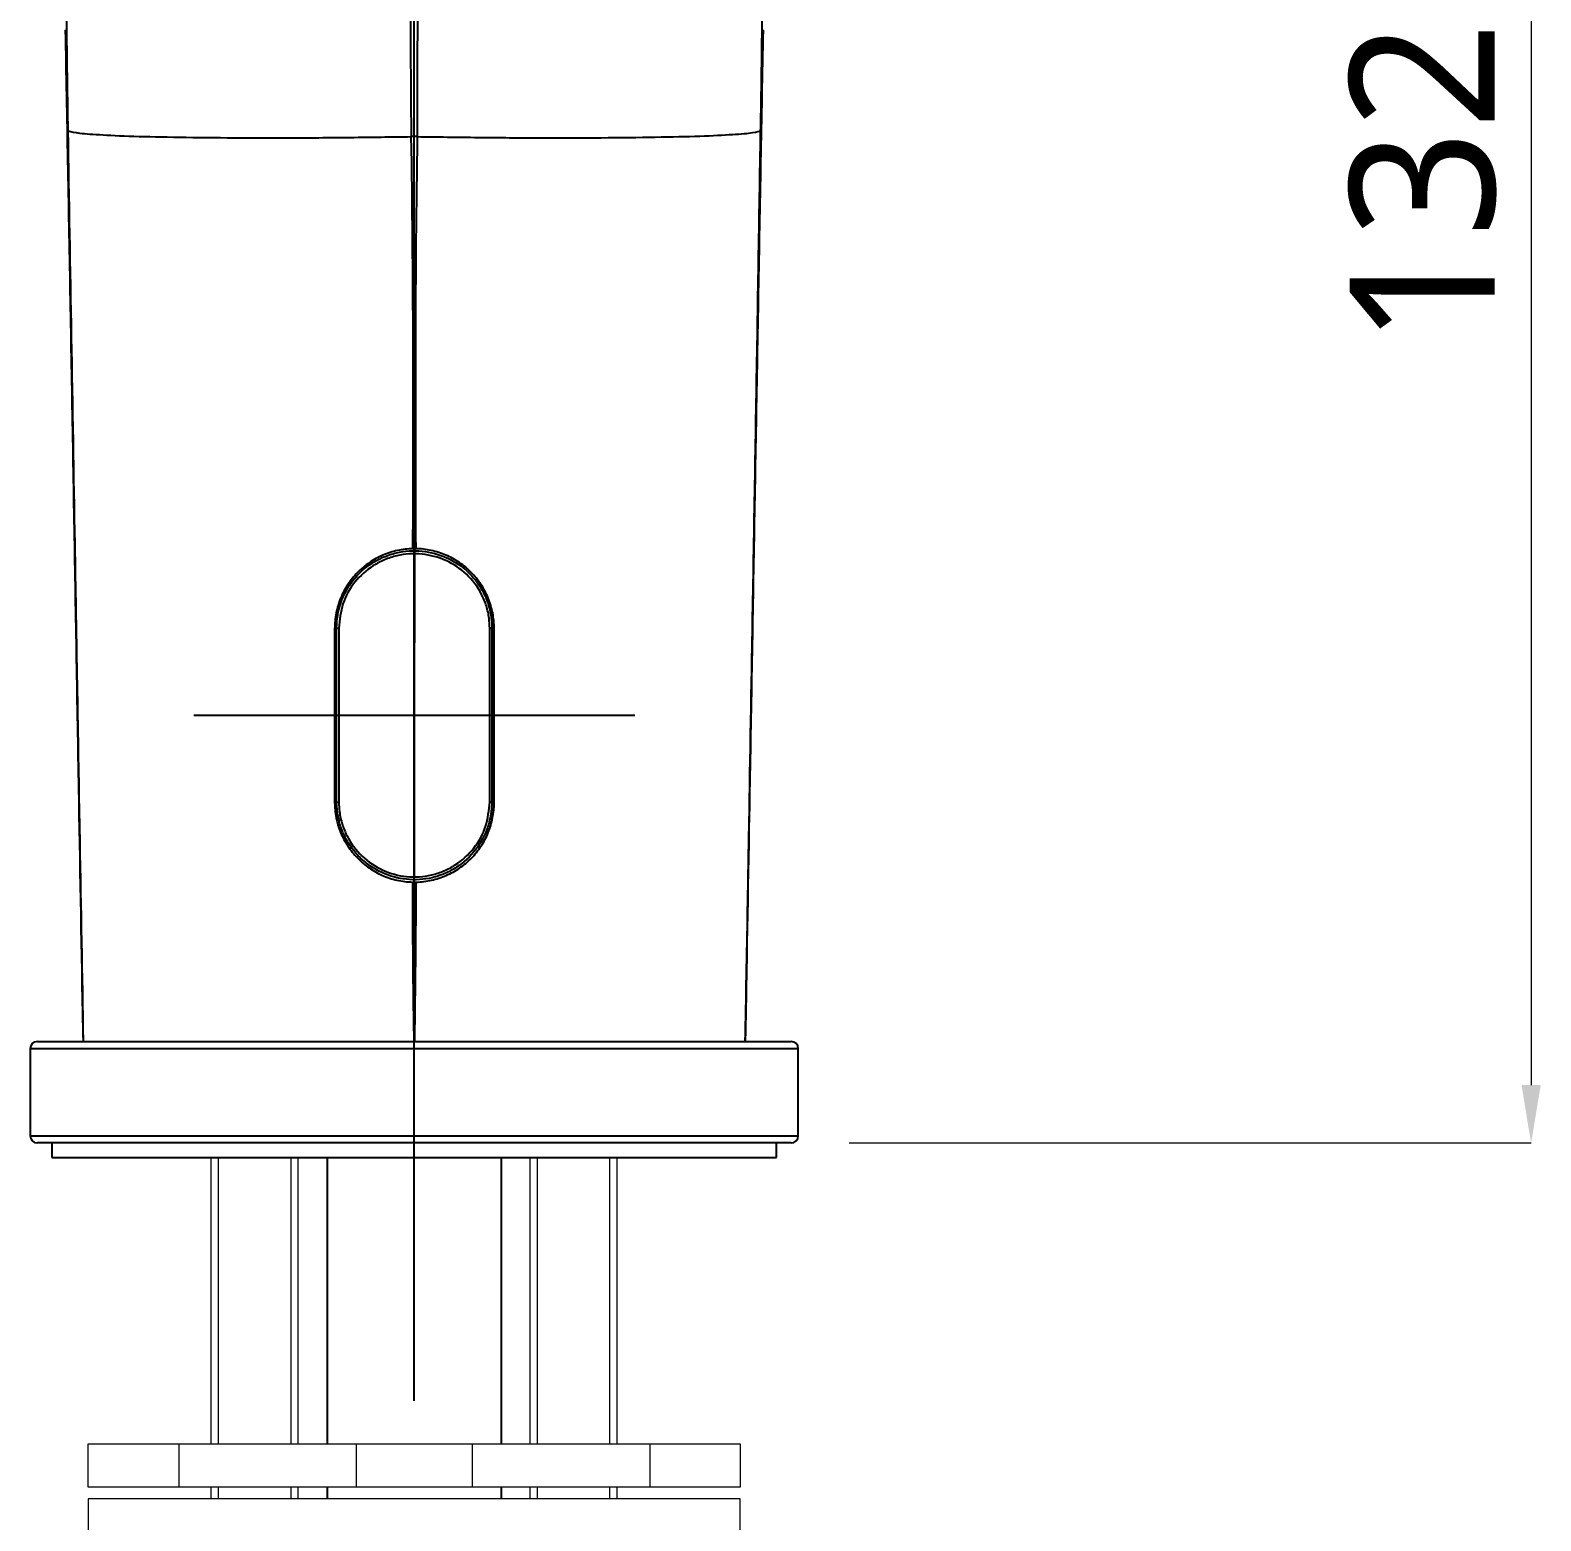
# Model space of a CAD drawing. Extents: x 0 to 868, y 0 to 636.
# Drawn here: x 508.8 to 613, y 297.9 to 400.7 of the extents above; entities that cross this region are included whole.
import ezdxf

# ---------------------------------------------------------------- set-up
doc = ezdxf.new("R2010")
doc.units = 0
doc.header["$LTSCALE"] = 10
doc.header["$MEASUREMENT"] = 0
doc.header["$PDMODE"] = 3
doc.header["$PDSIZE"] = -10
doc.linetypes.add('ACAD_ISO04W100', pattern=[30.5, 24, -3, 0.5, -3])
doc.layers.get('0').update_dxf_attribs({"linetype": 'CONTINUOUS'})
doc.layers.get('DEFPOINTS').update_dxf_attribs({"linetype": 'CONTINUOUS'})
doc.styles.add('Daelim Dimension', font='NanumGothic.ttf')
doc.dimstyles.new('DEFAULT', dxfattribs={"dimscale": 2, "dimtxt": 2, "dimasz": 2, "dimexe": 0, "dimexo": 2, "dimgap": 1, "dimtad": 1, "dimdec": 0, "dimzin": 9, "dimdsep": 46, "dimtxsty": 'Daelim Dimension', "dimcen": 0.5, "dimclrd": 5, "dimclre": 5, "dimclrt": 256, "dimadec": 1, "dimazin": 0, "dimtfac": 1, "dimtdec": 0, "dimtix": 1, "dimtmove": 0, "dimatfit": 3, "dimfxl": 1, "dimtolj": 1, "dimtzin": 1, "dimlwd": 9, "dimlwe": 9, "dimarcsym": 0})

# ---------------------------------------------------------------- blocks, each defined once
blk = doc.blocks.new('*D2')
at = {"color": 5, "lineweight": 9, "transparency": 16777216}
for p, q in [((539.15, 456.35), (612.34, 456.35)), ((612.34, 452.35), (612.34, 327.95)), ((565.28, 323.95), (612.34, 323.95))]:
    blk.add_line(p, q, dxfattribs=at)
at = {"color": 5, "transparency": 16777216}
for points in [[(611.68, 452.35), (613.01, 452.35), (612.34, 456.35)], [(611.68, 327.95), (613.01, 327.95), (612.34, 323.95)]]:
    blk.add_solid(points, dxfattribs=at)
at = {"layer": 'DEFPOINTS', "color": 0, "transparency": 16777216}
for p in [(535.15, 456.35), (561.28, 323.95), (612.34, 323.95)]:
    blk.add_point(p, dxfattribs=at)
at = {"color": 7, "transparency": 16777216, "insert": (604.89, 390.15), "char_height": 10, "attachment_point": 5, "rotation": 90, "style": 'Daelim Dimension'}
blk.add_mtext('\\A1;132', dxfattribs=at)

msp = doc.modelspace()

# ---------------------------------------------------------------- linework, layer by layer
at = {"color": 1, "linetype": 'ACAD_ISO04W100'}
for p, q in [((535.28, 306.15), (535.28, 469.48)), ((535.28, 306.15), (535.28, 469.48)), ((550.49, 353.45), (520.08, 353.45))]:
    msp.add_line(p, q, dxfattribs=at)
for p, q in [((535.49, 393.38), (535.08, 393.38)), ((535.29, 374.6), (535.28, 342.3)), ((529.88, 359.64), (529.88, 347.64)), ((529.92, 359.48), (529.88, 359.64)), ((540.64, 359.48), (540.68, 359.64)), ((540.68, 347.64), (540.68, 359.64)), ((529.92, 347.48), (529.92, 359.48)), ((530.08, 359.47), (530.08, 347.48)), ((540.49, 347.48), (540.49, 359.47)), ((540.64, 359.48), (540.64, 347.48)), ((529.92, 347.48), (529.88, 347.64)), ((540.64, 347.48), (540.68, 347.64)), ((530.06, 346.3), (530.09, 346.14)), ((540.47, 346.14), (540.51, 346.3)), ((561.78, 330.45), (508.78, 330.45)), ((508.78, 330.45), (508.78, 324.45)), ((509.28, 330.95), (561.28, 330.95)), ((561.78, 324.45), (561.78, 330.45)), ((508.78, 324.45), (535.29, 324.45)), ((535.29, 324.45), (561.78, 324.45)), ((535.29, 323.95), (509.28, 323.95)), ((510.28, 323.95), (510.28, 322.95)), ((561.28, 323.95), (535.29, 323.95)), ((560.28, 322.95), (560.28, 323.95)), ((510.28, 322.95), (560.28, 322.95)), ((529.28, 322.95), (529.28, 303.2)), ((541.28, 322.95), (541.28, 303.2)), ((529.28, 300.2), (529.28, 299.39)), ((541.28, 300.2), (541.28, 299.39))]:
    msp.add_line(p, q)
at = {"color": 7, "linetype": 'Continuous', "lineweight": 15}
for p, q in [((521.28, 303.2), (521.28, 322.95)), ((521.78, 303.2), (521.78, 322.95)), ((526.78, 303.2), (526.78, 322.95)), ((527.28, 303.2), (527.28, 322.95)), ((543.28, 303.2), (543.28, 322.95)), ((543.78, 303.2), (543.78, 322.95)), ((548.78, 303.2), (548.78, 322.95)), ((549.28, 303.2), (549.28, 322.95)), ((519.03, 303.2), (519.03, 300.2)), ((531.28, 303.2), (531.28, 300.2)), ((539.28, 303.2), (539.28, 300.2)), ((551.53, 303.2), (551.53, 300.2)), ((521.28, 299.39), (521.28, 300.2)), ((521.78, 299.39), (521.78, 300.2)), ((526.78, 299.39), (526.78, 300.2)), ((527.28, 299.39), (527.28, 300.2)), ((543.28, 299.39), (543.28, 300.2)), ((543.78, 299.39), (543.78, 300.2)), ((548.78, 299.39), (548.78, 300.2)), ((549.28, 299.39), (549.28, 300.2)), ((557.78, 299.39), (512.78, 299.39)), ((512.78, 299.39), (512.78, 296.39)), ((557.78, 296.39), (557.78, 299.39))]:
    msp.add_line(p, q, dxfattribs=at)
for points in [[(529.88, 347.64), (529.97, 346.71), (530.06, 346.3)], [(540.51, 346.3), (540.6, 346.71), (540.68, 347.64)]]:
    msp.add_lwpolyline(points)
msp.add_lwpolyline([(512.78, 303.2), (557.78, 303.2), (557.78, 300.2), (512.78, 300.2)], close=True, dxfattribs=at)
for centre, radius, start, end in [((1071.2, 396.23), 535.72, 177.9267, 180.3056), ((535.29, 359.45), 5.5, 89.1133, 91.1213), ((535.29, 359.64), 5.39, 0.0022, 37.8726), ((535.28, 359.64), 5.39, 155.8927, 179.9996), ((530.05, 360.51), 1.04, 263.2283, 271.7841), ((540.52, 360.51), 1.04, 268.2159, 276.7717), ((530.05, 348.51), 1.04, 263.2312, 271.7825), ((540.52, 348.51), 1.04, 268.2175, 276.7688), ((535.29, 347.45), 5.5, 268.4814, 271.2839), ((509.28, 330.45), 0.5, 90, 180), ((561.28, 330.45), 0.5, 0, 90), ((509.28, 324.45), 0.5, 180, 270), ((561.28, 324.45), 0.5, 270, 0)]:
    msp.add_arc(centre, radius, start, end)
for points, knots in [([(511.4, 393.79), (511.4, 394.05), (511.39, 394.55), (511.38, 395.3), (511.37, 396.05), (511.36, 396.8), (511.35, 397.54), (511.34, 398.28), (511.33, 399.02), (511.32, 399.75), (511.31, 400.48), (511.31, 401.2), (511.3, 401.92), (511.29, 402.64), (511.29, 403.35), (511.28, 404.06), (511.27, 404.76), (511.27, 405.46), (511.26, 406.16), (511.26, 406.85), (511.26, 407.54), (511.25, 408.23), (511.25, 408.91), (511.25, 409.59), (511.25, 410.26), (511.25, 410.93), (511.25, 411.6), (511.25, 413.48), (511.25, 416.5), (511.29, 420.48), (511.34, 424.21), (511.41, 427.24), (511.47, 429.66), (511.54, 431.54), (511.61, 433.25), (511.7, 434.79), (511.79, 436.16), (511.9, 437.54), (512.04, 438.78), (512.17, 439.5), (512.27, 439.83), (512.34, 439.99), (512.41, 440.1), (512.49, 440.17), (512.54, 440.18), (512.57, 440.19)], [0, 0, 0, 0, 0.01003, 0.020016, 0.02996, 0.039863, 0.049729, 0.059558, 0.069353, 0.079115, 0.088848, 0.098552, 0.108231, 0.117885, 0.127518, 0.137131, 0.146726, 0.156306, 0.165873, 0.175429, 0.184976, 0.194516, 0.204052, 0.213586, 0.223119, 0.232655, 0.242195, 0.251742, 0.314079, 0.37631, 0.4391, 0.503098, 0.544444, 0.585649, 0.626901, 0.668389, 0.710296, 0.752804, 0.815525, 0.876723, 0.899003, 0.922449, 0.947086, 0.97293, 1, 1, 1, 1]), ([(558, 440.19), (558.01, 440.18), (558.04, 440.18), (558.08, 440.17), (558.11, 440.14), (558.15, 440.11), (558.18, 440.07), (558.21, 440.02), (558.24, 439.95), (558.27, 439.88), (558.3, 439.8), (558.33, 439.71), (558.39, 439.51), (558.47, 439.1), (558.58, 438.33), (558.69, 437.27), (558.8, 435.91), (558.9, 434.21), (559, 432.26), (559.08, 430.06), (559.15, 427.73), (559.2, 425.35), (559.25, 422.95), (559.28, 420.45), (559.3, 417.83), (559.32, 415.1), (559.32, 412.78), (559.32, 410.93), (559.32, 409.59), (559.31, 408.23), (559.31, 406.85), (559.3, 405.46), (559.29, 404.06), (559.28, 402.64), (559.26, 401.2), (559.25, 399.75), (559.23, 398.28), (559.21, 396.8), (559.19, 395.3), (559.17, 394.3), (559.16, 393.79)], [0, 0, 0, 0, 0.012432, 0.024614, 0.036547, 0.048234, 0.059675, 0.070872, 0.081827, 0.092543, 0.10302, 0.113262, 0.123271, 0.163963, 0.205209, 0.247209, 0.298127, 0.348235, 0.397847, 0.447285, 0.496875, 0.539703, 0.581905, 0.623668, 0.665186, 0.706657, 0.748278, 0.767361, 0.786427, 0.805493, 0.824578, 0.843698, 0.862872, 0.882116, 0.901448, 0.920884, 0.940441, 0.960135, 0.979983, 1, 1, 1, 1]), ([(534.74, 415.63), (534.74, 415.61), (534.75, 415.35), (534.78, 414.76), (534.81, 414.02), (534.83, 413.38), (534.85, 412.95), (534.86, 412.54), (534.87, 412.15), (534.88, 411.79), (534.89, 411.45), (534.89, 411.2), (534.9, 410.96), (534.91, 410.63), (534.92, 410.14), (534.93, 409.51), (534.95, 408.78), (534.96, 407.95), (534.98, 407.13), (534.99, 406.39), (535, 405.81), (535.01, 405.31), (535.01, 404.9), (535.02, 404.5), (535.02, 404.11), (535.02, 403.73), (535.02, 403.37), (535.02, 402.38), (535.02, 400.81), (535.03, 398.73), (535.04, 396.93), (535.05, 395.46), (535.06, 394.31), (535.08, 393.65), (535.08, 393.38)], [0, 0, 0, 0, 0.006062, 0.0634202, 0.1283938, 0.1558191, 0.1813554, 0.2050029, 0.2267615, 0.2466314, 0.2646125, 0.2807046, 0.285879, 0.3029179, 0.3310899, 0.3593848, 0.3938858, 0.4345927, 0.47351, 0.5025054, 0.5300526, 0.547789, 0.5648688, 0.581292, 0.5970586, 0.6121685, 0.6266218, 0.6404184, 0.7307151, 0.8088682, 0.8748749, 0.9287331, 0.9704413, 1, 1, 1, 1]), ([(511.2, 400.72), (511.31, 394.71), (511.53, 382.68), (511.84, 364.63), (512.13, 347.39), (512.33, 336.16), (512.43, 330.95)], [0, 0, 0, 0, 0.258451, 0.517139, 0.776068, 1, 1, 1, 1]), ([(511.22, 400.74), (511.34, 394.04), (511.58, 380.64), (511.9, 361.97), (512.19, 345.41), (512.36, 335.55), (512.44, 330.95)], [0, 0, 0, 0, 0.288001, 0.576058, 0.802378, 1, 1, 1, 1]), ([(558.12, 330.95), (558.23, 336.98), (558.46, 349.72), (558.77, 367.72), (559.06, 384.95), (559.25, 395.47), (559.35, 400.74)], [0, 0, 0, 0, 0.259341, 0.547397, 0.773718, 1, 1, 1, 1]), ([(558.14, 330.95), (558.23, 336.15), (558.43, 347.36), (558.73, 364.59), (559.04, 382.65), (559.26, 394.7), (559.37, 400.72)], [0, 0, 0, 0, 0.223394, 0.48209, 0.741008, 1, 1, 1, 1]), ([(512.45, 330.95), (512.36, 336.34), (512.17, 347.77), (511.9, 363.97), (511.64, 379.53), (511.48, 389.04), (511.4, 393.79)], [0, 0, 0, 0, 0.257065, 0.545999, 0.773013, 1, 1, 1, 1]), ([(511.4, 393.79), (511.46, 393.75), (511.64, 393.7), (512.27, 393.61), (512.73, 393.57), (513.94, 393.49), (514.7, 393.45), (516.49, 393.39), (517.52, 393.37), (519.81, 393.33), (521.07, 393.31), (523.73, 393.3), (525.13, 393.29), (527.98, 393.3), (529.43, 393.31), (532.3, 393.34), (533.71, 393.36), (535.08, 393.38)], [0, 0, 0, 0, 0.125, 0.125, 0.25, 0.25, 0.375, 0.375, 0.5, 0.5, 0.625, 0.625, 0.75, 0.75, 0.875, 0.875, 1, 1, 1, 1]), ([(535.49, 393.38), (536.85, 393.36), (538.27, 393.34), (541.14, 393.31), (542.59, 393.3), (545.44, 393.29), (546.84, 393.3), (549.5, 393.31), (550.75, 393.33), (553.05, 393.37), (554.08, 393.39), (555.87, 393.45), (556.63, 393.49), (557.84, 393.57), (558.3, 393.61), (558.93, 393.7), (559.11, 393.75), (559.16, 393.79)], [0, 0, 0, 0, 0.125, 0.125, 0.25, 0.25, 0.375, 0.375, 0.5, 0.5, 0.625, 0.625, 0.75, 0.75, 0.875, 0.875, 1, 1, 1, 1]), ([(559.16, 393.79), (559.06, 387.74), (558.87, 375.64), (558.58, 358.78), (558.33, 343.88), (558.19, 335.04), (558.12, 330.95)], [0, 0, 0, 0, 0.288896, 0.577832, 0.804845, 1, 1, 1, 1]), ([(535.19, 364.95), (534.83, 364.94), (534.47, 364.9), (533.95, 364.79), (533.78, 364.74), (533.44, 364.63), (533.27, 364.57), (532.78, 364.36), (532.47, 364.19), (531.89, 363.78), (531.61, 363.55), (531.12, 363.05), (530.9, 362.78), (530.51, 362.18), (530.34, 361.87), (530.07, 361.21), (529.97, 360.87), (529.83, 360.17), (529.79, 359.81), (529.79, 359.45)], [0, 0, 0, 0, 0.125, 0.125, 0.1875, 0.1875, 0.25, 0.25, 0.375, 0.375, 0.5, 0.5, 0.625, 0.625, 0.75, 0.75, 0.875, 0.875, 1, 1, 1, 1]), ([(529.92, 359.48), (529.94, 359.77), (529.97, 360.36), (530.27, 361.51), (530.98, 362.83), (532.1, 363.84), (533.17, 364.4), (534.04, 364.69), (534.93, 364.82), (536.12, 364.8), (537.58, 364.4), (538.82, 363.57), (539.61, 362.67), (540.09, 361.91), (540.43, 361.06), (540.61, 360.24), (540.63, 359.71), (540.64, 359.48)], [0, 0, 0, 0, 0.05276, 0.105523, 0.210577, 0.317388, 0.371649, 0.425904, 0.479309, 0.532712, 0.637238, 0.74254, 0.796514, 0.850485, 0.904601, 0.958712, 1, 1, 1, 1]), ([(540.79, 359.45), (540.79, 359.81), (540.76, 360.17), (540.66, 360.69), (540.61, 360.86), (540.51, 361.21), (540.45, 361.38), (540.25, 361.87), (540.08, 362.18), (539.69, 362.77), (539.46, 363.06), (538.97, 363.56), (538.7, 363.79), (538.26, 364.09), (538.1, 364.18), (537.79, 364.36), (537.63, 364.43), (537.14, 364.64), (536.8, 364.75), (536.1, 364.9), (535.74, 364.95), (535.38, 364.95)], [0, 0, 0, 0, 0.125, 0.125, 0.1875, 0.1875, 0.25, 0.25, 0.375, 0.375, 0.5, 0.5, 0.625, 0.625, 0.6875, 0.6875, 0.75, 0.75, 0.875, 0.875, 1, 1, 1, 1]), ([(540.49, 359.47), (540.48, 359.69), (540.46, 360.21), (540.28, 361), (539.84, 362.08), (538.95, 363.25), (537.51, 364.21), (535.82, 364.67), (534.35, 364.57), (533.23, 364.21), (532.19, 363.67), (531.12, 362.7), (530.25, 361.18), (530.13, 360.04), (530.08, 359.47)], [0, 0, 0, 0, 0.041146, 0.095122, 0.149105, 0.256684, 0.362292, 0.467313, 0.574287, 0.628765, 0.683247, 0.790247, 0.895185, 1, 1, 1, 1]), ([(529.79, 347.45), (529.79, 347.09), (529.83, 346.74), (529.93, 346.22), (529.97, 346.05), (530.07, 345.71), (530.13, 345.54), (530.33, 345.05), (530.5, 344.74), (530.88, 344.15), (531.11, 343.87), (531.6, 343.36), (531.87, 343.14), (532.45, 342.73), (532.76, 342.56), (533.41, 342.27), (533.74, 342.16), (534.44, 342.01), (534.79, 341.96), (535.15, 341.95)], [0, 0, 0, 0, 0.125, 0.125, 0.1875, 0.1875, 0.25, 0.25, 0.375, 0.375, 0.5, 0.5, 0.625, 0.625, 0.75, 0.75, 0.875, 0.875, 1, 1, 1, 1]), ([(540.64, 347.48), (540.63, 347.19), (540.6, 346.6), (540.3, 345.45), (539.58, 344.11), (538.47, 343.09), (537.4, 342.52), (536.54, 342.23), (535.64, 342.1), (534.45, 342.12), (532.99, 342.52), (531.76, 343.37), (530.96, 344.27), (530.49, 345.04), (530.14, 345.89), (529.95, 346.71), (529.93, 347.25), (529.92, 347.48)], [0, 0, 0, 0, 0.051999, 0.105526, 0.210577, 0.317384, 0.370846, 0.425903, 0.47852, 0.532714, 0.637238, 0.742537, 0.795743, 0.850483, 0.903792, 0.958713, 1, 1, 1, 1]), ([(530.08, 347.48), (530.09, 347.25), (530.11, 346.74), (530.29, 345.94), (530.73, 344.86), (531.61, 343.68), (533.06, 342.7), (534.75, 342.23), (536.22, 342.33), (537.34, 342.7), (538.37, 343.24), (539.45, 344.23), (540.32, 345.76), (540.43, 346.91), (540.49, 347.48)], [0, 0, 0, 0, 0.041146, 0.095122, 0.149105, 0.256684, 0.362292, 0.467313, 0.574287, 0.628765, 0.683247, 0.790247, 0.895185, 1, 1, 1, 1]), ([(535.42, 341.95), (535.78, 341.96), (536.13, 342), (536.65, 342.12), (536.82, 342.16), (537.15, 342.27), (537.32, 342.34), (537.81, 342.55), (538.12, 342.72), (538.7, 343.12), (538.98, 343.35), (539.47, 343.85), (539.69, 344.13), (539.98, 344.57), (540.08, 344.73), (540.24, 345.04), (540.32, 345.2), (540.52, 345.69), (540.62, 346.03), (540.76, 346.73), (540.79, 347.08), (540.79, 347.44)], [0, 0, 0, 0, 0.125, 0.125, 0.1875, 0.1875, 0.25, 0.25, 0.375, 0.375, 0.5, 0.5, 0.625, 0.625, 0.6875, 0.6875, 0.75, 0.75, 0.875, 0.875, 1, 1, 1, 1]), ([(535.15, 341.95), (535.16, 339.53), (535.18, 335.86), (535.23, 332.19), (535.25, 330.95)], [0, 0, 0, 0, 0.661816, 1, 1, 1, 1]), ([(535.32, 330.95), (535.34, 332.71), (535.39, 336.38), (535.41, 340.05), (535.42, 341.95)], [0, 0, 0, 0, 0.479995, 1, 1, 1, 1])]:
    msp.add_open_spline(points, degree=3, knots=knots)
for points in [[(535.19, 364.95), (535.22, 374.43), (535.23, 383.9), (535.08, 393.38)], [(535.49, 393.38), (535.33, 383.9), (535.35, 374.43), (535.38, 364.95)], [(529.79, 359.45), (529.79, 355.45), (529.79, 351.45), (529.79, 347.45)], [(540.79, 347.44), (540.79, 351.45), (540.79, 355.45), (540.79, 359.45)]]:
    msp.add_open_spline(points, degree=3)

# ---------------------------------------------------------------- dimensions: what is measured, and where the dimension line sits
at = {"color": 5}
dim = msp.add_linear_dim(base=(612.34, 323.95), p1=(535.15, 456.35), p2=(561.28, 323.95), angle=90, dimstyle='DEFAULT', override={"dimtxt": 5, "dimdec": 0, "dimclrd": 5, "dimclre": 5, "dimclrt": 7}, dxfattribs=at)
dim.commit()
dim.dimension.update_dxf_attribs({"geometry": '*D2', "text_midpoint": (604.89, 390.15)})

doc.saveas('drawing.dxf')
